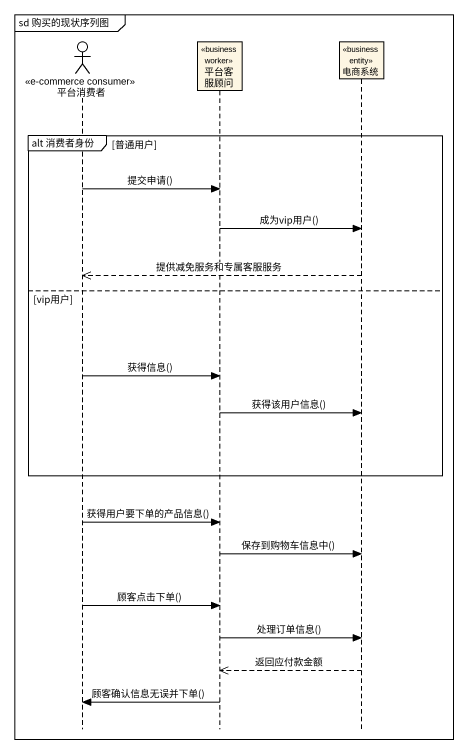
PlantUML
@startuml
mainframe sd 购买的现状序列图
hide footbox
actor 平台消费者 <<e-commerce consumer>>
participant 平台客服顾问 <<business worker>>
participant 电商系统 <<business entity>>

group alt 消费者身份 [普通用户]
  平台消费者 -> 平台客服顾问 : 提交申请()
  平台客服顾问 -> 电商系统 : 成为vip用户()
  电商系统 -->> 平台消费者 : 提供减免服务和专属客服服务
else vip用户
  平台消费者 -> 平台客服顾问 : 获得信息()
  平台客服顾问 -> 电商系统 : 获得该用户信息()
end
平台消费者 -> 平台客服顾问 : 获得用户要下单的产品信息()
平台客服顾问 -> 电商系统 : 保存到购物车信息中()
平台消费者 -> 平台客服顾问 : 顾客点击下单()
平台客服顾问 -> 电商系统 : 处理订单信息()
电商系统 -->> 平台客服顾问 : 返回应付款金额
平台客服顾问 -> 平台消费者 : 顾客确认信息无误并下单()
@enduml
